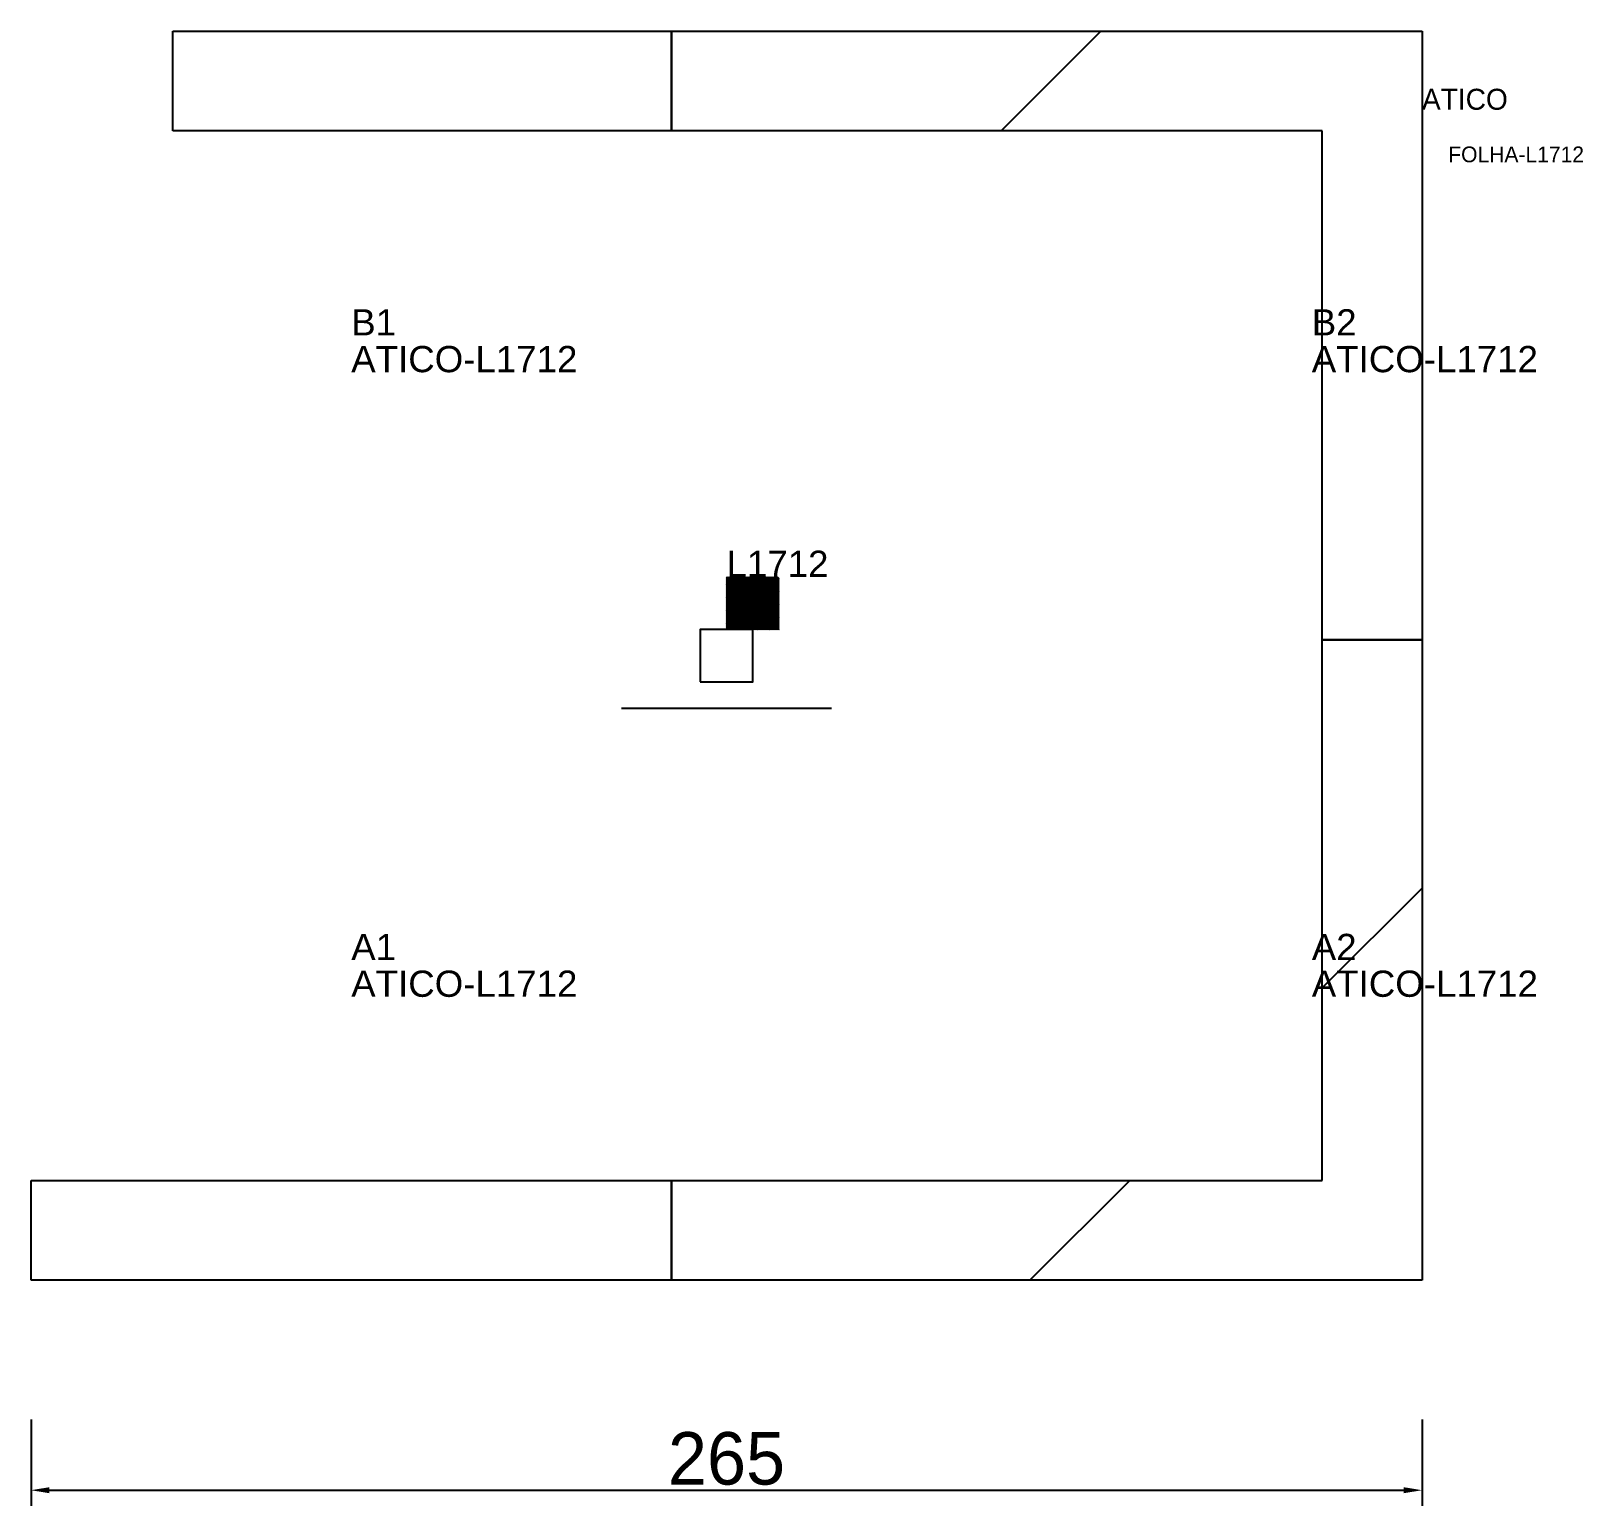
# Model space of a CAD drawing. Header units: metres. Extents: x 222 to 518, y -80 to 202.
import ezdxf

# ---------------------------------------------------------------- set-up
doc = ezdxf.new("R2010")
doc.units = ezdxf.units.M
for name, color, linetype in [('3', 3, 'CONTINUOUS'), ('AUX00', 7, 'CONTINUOUS'), ('COTA', 241, 'CONTINUOUS'), ('FOLHA', 255, 'CONTINUOUS'), ('Hachura', 251, 'CONTINUOUS'), ('NOMENCLATURA', 7, 'CONTINUOUS'), ('Nível', 160, 'CONTINUOUS'), ('Painéis', 200, 'CONTINUOUS'), ('Pilares', 5, 'CONTINUOUS'), ('REAPROVEITAMENTO', 251, 'CONTINUOUS'), ('SARR_2.2x7', 40, 'CONTINUOUS')]:
    doc.layers.add(name, color=color, linetype=linetype)
doc.styles.add('ARIAL', font='Arial.ttf')
doc.styles.add('STR_STANDARD', font='arial.ttf')
doc.dimstyles.new('EZ DXF', dxfattribs={"dimtxt": 10, "dimasz": 3.5, "dimexe": 3, "dimexo": 1.5, "dimgap": 1, "dimtad": 1, "dimdec": 1, "dimdsep": 46, "dimcen": 2.5, "dimazin": 3, "dimtfac": 1, "dimtmove": 0, "dimatfit": 3})

msp = doc.modelspace()

# ---------------------------------------------------------------- hatches: boundary and pattern name
at = {"layer": 'Hachura'}
h = msp.add_hatch(dxfattribs=at)
h.set_pattern_fill('ANSI31', scale=50)
h.paths.add_polyline_path([(487.2, 201.5), (487.2, -36.5), (222.2, -36.5), (222.2, -17.5), (468.2, -17.5), (468.2, 182.5), (249.2, 182.5), (249.2, 201.5)])
h = msp.add_hatch(dxfattribs=at)
h.set_pattern_fill('ANSI31', scale=50)
h.paths.add_polyline_path([(487.2, 201.5), (487.2, -36.5), (222.2, -36.5), (222.2, -17.5), (468.2, -17.5), (468.2, 182.5), (249.2, 182.5), (249.2, 201.5)])
at = {"layer": 'Reaproveitamento'}
h = msp.add_hatch(dxfattribs=at)
h.set_pattern_fill('SOLID')
h.paths.add_polyline_path([(354.7, 87.5), (364.7, 87.5), (364.7, 97.5), (354.7, 97.5)])
h = msp.add_hatch(dxfattribs=at)
h.set_pattern_fill('SOLID')
h.paths.add_polyline_path([(354.7, 87.5), (364.7, 87.5), (364.7, 97.5), (354.7, 97.5)])

# ---------------------------------------------------------------- linework, layer by layer
at = {"layer": '3'}
for points in [[(344.2, 182.5), (344.2, 201.5)], [(344.2, 182.5), (344.2, 201.5)], [(468.2, 85.5), (487.2, 85.5)], [(468.2, 85.5), (487.2, 85.5)], [(344.2, -36.5), (344.2, -17.5)], [(344.2, -36.5), (344.2, -17.5)]]:
    msp.add_lwpolyline(points, close=True, dxfattribs=at)
at = {"layer": 'Painéis', "color": 200}
for p, q in [((249.2, 182.5), (249.2, 201.5)), ((249.2, 201.5), (487.2, 201.5)), ((249.2, 182.5), (249.2, 201.5)), ((249.2, 201.5), (487.2, 201.5)), ((487.2, 201.5), (487.2, -36.5)), ((487.2, 201.5), (487.2, -36.5)), ((468.2, 182.5), (249.2, 182.5)), ((468.2, 182.5), (249.2, 182.5)), ((468.2, -17.5), (468.2, 182.5)), ((468.2, -17.5), (468.2, 182.5)), ((222.2, -36.5), (222.2, -17.5)), ((222.2, -17.5), (468.2, -17.5)), ((222.2, -36.5), (222.2, -17.5)), ((222.2, -17.5), (468.2, -17.5)), ((487.2, -36.5), (222.2, -36.5)), ((487.2, -36.5), (222.2, -36.5))]:
    msp.add_line(p, q, dxfattribs=at)
at = {"layer": 'Pilares'}
msp.add_lwpolyline([(349.7, 77.5), (359.7, 77.5), (359.7, 87.5), (349.7, 87.5)], close=True, dxfattribs=at)
msp.add_lwpolyline([(349.7, 77.5), (359.7, 77.5), (359.7, 87.5), (349.7, 87.5)], close=True, dxfattribs=at)
at = {"layer": 'SARR_2.2x7'}
msp.add_line((334.7, 72.5), (374.7, 72.5), dxfattribs=at)
msp.add_line((334.7, 72.5), (374.7, 72.5), dxfattribs=at)

# ---------------------------------------------------------------- texts
at = {"layer": '3', "style": 'STR_STANDARD'}
for s, p in [('B1', (283.2, 143.5)), ('B1', (283.2, 143.5)), ('B2', (466.2, 143.5)), ('B2', (466.2, 143.5)), ('A2', (466.2, 24.5)), ('A2', (466.2, 24.5)), ('A1', (283.2, 24.5)), ('A1', (283.2, 24.5))]:
    msp.add_text(s, height=5, dxfattribs=at).set_placement(p)
at = {"layer": 'AUX00', "style": 'STR_STANDARD'}
for p in [(283.2, 136.5), (283.2, 136.5), (466.2, 136.5), (466.2, 136.5), (283.2, 17.5), (283.2, 17.5), (466.2, 17.5), (466.2, 17.5)]:
    msp.add_text('ATICO-L1712', height=5, dxfattribs=at).set_placement(p)
at = {"layer": 'FOLHA'}
msp.add_text('FOLHA-L1712', height=3, dxfattribs=at).set_placement((492.2, 176.5))
msp.add_text('FOLHA-L1712', height=3, dxfattribs=at).set_placement((492.2, 176.5))
at = {"layer": 'NOMENCLATURA', "insert": (354.7, 102.5), "char_height": 5, "attachment_point": 1, "style": 'ARIAL'}
msp.add_mtext('L1712', dxfattribs=at)
msp.add_mtext('L1712', dxfattribs=at)
at = {"layer": 'Nível'}
msp.add_text('ATICO', height=4, dxfattribs=at).set_placement((487.2, 186.5))
msp.add_text('ATICO', height=4, dxfattribs=at).set_placement((487.2, 186.5))

# ---------------------------------------------------------------- dimensions: what is measured, and where the dimension line sits
at = {"layer": 'COTA'}
msp.add_linear_dim(base=(222.2, -76.5), p1=(222.2, -61.5), p2=(487.2, -61.5), dimstyle='EZ DXF', dxfattribs=at).render()
msp.add_linear_dim(base=(222.2, -76.5), p1=(222.2, -61.5), p2=(487.2, -61.5), dimstyle='EZ DXF', dxfattribs=at).render()

doc.saveas('drawing.dxf')
